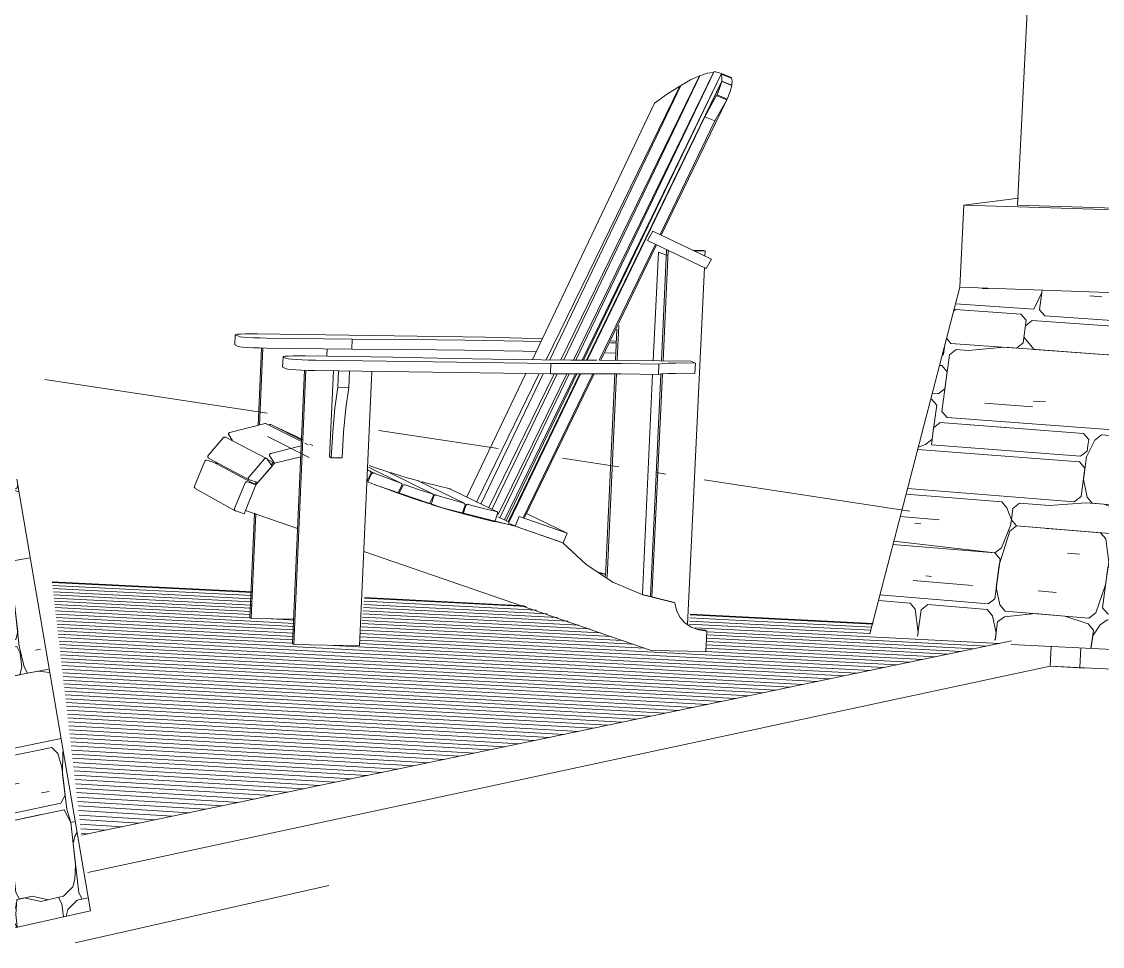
# Model space of a CAD drawing. Header units: inches. Extents: x 205 to 211, y -138 to -29.
# Drawn here: x 207.5623 to 207.6575, y -137.6781 to -137.5967 of the extents above; entities that cross this region are included whole.
import ezdxf

# ---------------------------------------------------------------- set-up
doc = ezdxf.new("R2010")
doc.units = ezdxf.units.IN
doc.header["$MEASUREMENT"] = 0
for name, color, linetype, lineweight in [('A-FLOR', 192, 'Continuous', 13), ('A-FLOR-PATT', 8, 'Continuous', 13), ('A-WALL', 113, 'Continuous', 13), ('A-WALL-PATT', 111, 'Continuous', 13), ('C-TOPO', 7, 'Continuous', 9), ('I-FURN', 30, 'Continuous', 9), ('Q-CASE', 31, 'Continuous', 9), ('S-COLS', 52, 'Continuous', 9), ('S-FNDN', 32, 'Continuous', 13)]:
    doc.layers.add(name, color=color, linetype=linetype, lineweight=lineweight)

# ---------------------------------------------------------------- blocks, each defined once
blk = doc.blocks.new('FP_50-Looking SouthWest')
at = {"layer": 'A-FLOR-PATT', "lineweight": 9}
for p, q in [((-71.636128, -137.646058), (-71.618515, -137.646951)), ((-71.636096, -137.64633), (-71.618542, -137.647224)), ((-71.636064, -137.646605), (-71.618569, -137.647497)), ((-71.636032, -137.646881), (-71.618597, -137.647773)), ((-71.636, -137.647158), (-71.618624, -137.64805)), ((-71.635968, -137.647437), (-71.618652, -137.648328)), ((-71.608658, -137.647451), (-71.594427, -137.648173)), ((-71.635936, -137.647718), (-71.61868, -137.648608)), ((-71.635903, -137.648), (-71.618708, -137.64889)), ((-71.63587, -137.648284), (-71.618725, -137.649174)), ((-71.635837, -137.64857), (-71.614799, -137.649665)), ((-71.60877, -137.648555), (-71.590726, -137.649481)), ((-71.608742, -137.648277), (-71.591661, -137.649151)), ((-71.608714, -137.648), (-71.592589, -137.648823)), ((-71.608686, -137.647725), (-71.593511, -137.648497)), ((-71.635804, -137.648857), (-71.614828, -137.649952)), ((-71.63577, -137.649146), (-71.614857, -137.650241)), ((-71.635737, -137.649436), (-71.614886, -137.650531)), ((-71.616878, -137.64927), (-71.61477, -137.649379)), ((-71.608856, -137.6494), (-71.587885, -137.650485)), ((-71.608827, -137.649117), (-71.588839, -137.650148)), ((-71.608799, -137.648835), (-71.589786, -137.649814)), ((-71.58005, -137.649463), (-71.564087, -137.650277)), ((-71.58002, -137.649184), (-71.563998, -137.649999)), ((-71.57999, -137.648906), (-71.563909, -137.649722)), ((-71.635703, -137.649729), (-71.614915, -137.650824)), ((-71.635669, -137.650023), (-71.614945, -137.651118)), ((-71.635635, -137.650319), (-71.614974, -137.651413)), ((-71.608943, -137.650259), (-71.584987, -137.65151)), ((-71.608914, -137.649971), (-71.585959, -137.651166)), ((-71.608885, -137.649685), (-71.586926, -137.650825)), ((-71.58008, -137.649744), (-71.564177, -137.650557)), ((-71.579552, -137.650055), (-71.552768, -137.651429)), ((-71.578433, -137.650398), (-71.55388, -137.651662)), ((-71.6356, -137.650616), (-71.566461, -137.65429)), ((-71.635566, -137.650916), (-71.567637, -137.654536)), ((-71.635531, -137.651217), (-71.568819, -137.654783)), ((-71.609062, -137.651428), (-71.564125, -137.653802)), ((-71.609032, -137.651133), (-71.562965, -137.65356)), ((-71.609002, -137.65084), (-71.561811, -137.653319)), ((-71.608973, -137.650549), (-71.584007, -137.651856)), ((-71.578526, -137.651261), (-71.557248, -137.652365)), ((-71.578495, -137.650971), (-71.55612, -137.652129)), ((-71.578464, -137.650684), (-71.554997, -137.651895)), ((-71.635496, -137.65152), (-71.570006, -137.655031)), ((-71.635461, -137.651825), (-71.571199, -137.65528)), ((-71.635425, -137.652131), (-71.572398, -137.655531)), ((-71.611403, -137.651602), (-71.56529, -137.654046)), ((-71.578631, -137.652138), (-71.560662, -137.653079)), ((-71.57859, -137.651844), (-71.559519, -137.65284)), ((-71.578558, -137.651551), (-71.55838, -137.652602)), ((-71.635389, -137.65244), (-71.573602, -137.655782)), ((-71.635353, -137.65275), (-71.574812, -137.656035)), ((-71.635317, -137.653062), (-71.576028, -137.656289)), ((-71.635281, -137.653376), (-71.57725, -137.656544)), ((-71.635244, -137.653693), (-71.578478, -137.656801)), ((-71.635208, -137.654011), (-71.579712, -137.657059)), ((-71.635171, -137.654331), (-71.580952, -137.657318)), ((-71.635133, -137.654653), (-71.582197, -137.657578)), ((-71.635096, -137.654977), (-71.583449, -137.65784)), ((-71.635058, -137.655303), (-71.584707, -137.658102)), ((-71.63502, -137.655631), (-71.585971, -137.658367)), ((-71.634982, -137.655961), (-71.587242, -137.658632)), ((-71.634944, -137.656293), (-71.588518, -137.658899)), ((-71.634905, -137.656627), (-71.589801, -137.659167)), ((-71.634866, -137.656964), (-71.59109, -137.659436)), ((-71.634827, -137.657302), (-71.592386, -137.659707)), ((-71.634788, -137.657643), (-71.593688, -137.659979)), ((-71.634748, -137.657986), (-71.594997, -137.660252)), ((-71.634708, -137.658331), (-71.596312, -137.660527)), ((-71.634668, -137.658678), (-71.597634, -137.660803)), ((-71.634627, -137.659028), (-71.598962, -137.661081)), ((-71.634587, -137.659379), (-71.600297, -137.66136)), ((-71.634546, -137.659734), (-71.601639, -137.66164)), ((-71.634505, -137.66009), (-71.602987, -137.661922)), ((-71.634463, -137.660449), (-71.604343, -137.662205)), ((-71.634421, -137.66081), (-71.605705, -137.66249)), ((-71.634379, -137.661173), (-71.607074, -137.662776)), ((-71.634337, -137.661539), (-71.608451, -137.663063)), ((-71.634294, -137.661907), (-71.609834, -137.663352)), ((-71.634251, -137.662278), (-71.611225, -137.663643)), ((-71.634208, -137.662651), (-71.612622, -137.663935)), ((-71.634165, -137.663027), (-71.614027, -137.664228)), ((-71.634121, -137.663405), (-71.615439, -137.664523)), ((-71.634077, -137.663786), (-71.616859, -137.66482)), ((-71.634033, -137.664169), (-71.618286, -137.665118)), ((-71.633988, -137.664555), (-71.61972, -137.665418)), ((-71.633943, -137.664944), (-71.621162, -137.665719)), ((-71.633898, -137.665335), (-71.622611, -137.666022)), ((-71.633852, -137.665729), (-71.624068, -137.666326)), ((-71.633806, -137.666125), (-71.625533, -137.666632)), ((-71.63376, -137.666525), (-71.627005, -137.66694)), ((-71.633714, -137.666927), (-71.628486, -137.667249)), ((-71.633667, -137.667332), (-71.629974, -137.66756)), ((-71.63362, -137.667739), (-71.63147, -137.667873)), ((-71.633572, -137.66815), (-71.632974, -137.668187))]:
    blk.add_line(p, q, dxfattribs=at)
blk = doc.blocks.new('FP_57-Looking SouthWest')
at = {"layer": 'A-WALL-PATT', "lineweight": 9}
for p, q in [((-71.553761, -137.620243), (-71.554284, -137.620206)), ((-71.549766, -137.622034), (-71.549039, -137.620572)), ((-71.549241, -137.622071), (-71.549009, -137.620352)), ((-71.549039, -137.620572), (-71.549009, -137.620352)), ((-71.543766, -137.620939), (-71.544823, -137.620865)), ((-71.549766, -137.622034), (-71.556651, -137.621549)), ((-71.556817, -137.622189), (-71.556642, -137.622052)), ((-71.550884, -137.622459), (-71.556642, -137.622052)), ((-71.550426, -137.622996), (-71.550884, -137.622459)), ((-71.548782, -137.622608), (-71.549241, -137.622071)), ((-71.533309, -137.623701), (-71.548782, -137.622608)), ((-71.533343, -137.62319), (-71.538667, -137.622815)), ((-71.533377, -137.622679), (-71.533804, -137.622649)), ((-71.550426, -137.622996), (-71.550695, -137.624993)), ((-71.549901, -137.623033), (-71.550493, -137.623495)), ((-71.534542, -137.624122), (-71.549901, -137.623033)), ((-71.557043, -137.625039), (-71.557436, -137.624576)), ((-71.549711, -137.625568), (-71.550628, -137.624494)), ((-71.534076, -137.624664), (-71.534542, -137.624122)), ((-71.534076, -137.624664), (-71.534279, -137.626174)), ((-71.533541, -137.624702), (-71.534211, -137.625671)), ((-71.533541, -137.624702), (-71.533258, -137.624482)), ((-71.557699, -137.625996), (-71.557585, -137.62515)), ((-71.556588, -137.625574), (-71.557177, -137.626034)), ((-71.551287, -137.625455), (-71.557043, -137.625039)), ((-71.555544, -137.62565), (-71.556588, -137.625574)), ((-71.552336, -137.625379), (-71.555544, -137.62565)), ((-71.539672, -137.626293), (-71.552336, -137.625379)), ((-71.550695, -137.624993), (-71.551287, -137.625455)), ((-71.549711, -137.625568), (-71.55017, -137.625031)), ((-71.534881, -137.626639), (-71.549711, -137.625568)), ((-71.534211, -137.625671), (-71.534347, -137.626678)), ((-71.557846, -137.631012), (-71.557177, -137.626034)), ((-71.557699, -137.625996), (-71.557832, -137.6261)), ((-71.539672, -137.626293), (-71.543383, -137.626025)), ((-71.534948, -137.627143), (-71.539672, -137.626293)), ((-71.534279, -137.626174), (-71.534881, -137.626639)), ((-71.534347, -137.626678), (-71.533949, -137.627724)), ((-71.558059, -137.626975), (-71.557833, -137.626992)), ((-71.557378, -137.627528), (-71.557833, -137.626992)), ((-71.557579, -137.629021), (-71.557378, -137.627528)), ((-71.534483, -137.627685), (-71.534949, -137.627143)), ((-71.534288, -137.630241), (-71.534483, -137.627684)), ((-71.538948, -137.628882), (-71.542132, -137.628648)), ((-71.533482, -137.628266), (-71.533949, -137.627724)), ((-71.533482, -137.628266), (-71.533005, -137.628301)), ((-71.558167, -137.62948), (-71.558698, -137.62944)), ((-71.558167, -137.62948), (-71.557579, -137.629021)), ((-71.534152, -137.629235), (-71.534356, -137.630746)), ((-71.534152, -137.629235), (-71.53355, -137.62877)), ((-71.532971, -137.628813), (-71.53355, -137.62877)), ((-71.558755, -137.629938), (-71.558826, -137.629933)), ((-71.558301, -137.630475), (-71.558755, -137.629938)), ((-71.558635, -137.632962), (-71.558301, -137.630475)), ((-71.549858, -137.630604), (-71.554055, -137.63029)), ((-71.548738, -137.630182), (-71.54979, -137.630104)), ((-71.534492, -137.631753), (-71.534288, -137.630242)), ((-71.557392, -137.631549), (-71.557846, -137.631012)), ((-71.53389, -137.631289), (-71.534356, -137.630746)), ((-71.53389, -137.631289), (-71.532802, -137.63137)), ((-71.558568, -137.632465), (-71.558635, -137.632962)), ((-71.558568, -137.632465), (-71.55798, -137.632007)), ((-71.545384, -137.632962), (-71.55798, -137.632007)), ((-71.557392, -137.631549), (-71.535762, -137.633183)), ((-71.552227, -137.632443), (-71.555369, -137.632205)), ((-71.539354, -137.631897), (-71.539885, -137.631857)), ((-71.535161, -137.63272), (-71.534492, -137.631753)), ((-71.534899, -137.634774), (-71.534559, -137.632256)), ((-71.534559, -137.632256), (-71.533957, -137.631793)), ((-71.532779, -137.631723), (-71.533957, -137.631793)), ((-71.558769, -137.633958), (-71.558635, -137.632962)), ((-71.558635, -137.632962), (-71.558702, -137.63346)), ((-71.544923, -137.633503), (-71.545384, -137.632962)), ((-71.543798, -137.633082), (-71.544395, -137.633543)), ((-71.534763, -137.633767), (-71.543798, -137.633082)), ((-71.539025, -137.633444), (-71.54168, -137.633243)), ((-71.535762, -137.633183), (-71.535161, -137.63272)), ((-71.545721, -137.635466), (-71.559977, -137.634367)), ((-71.55929, -137.633917), (-71.559922, -137.634155)), ((-71.558702, -137.63346), (-71.55929, -137.633917)), ((-71.545654, -137.634965), (-71.558769, -137.633958)), ((-71.545126, -137.635006), (-71.544395, -137.633543)), ((-71.544991, -137.634004), (-71.545058, -137.634505)), ((-71.544991, -137.634004), (-71.544923, -137.633503)), ((-71.535374, -137.638299), (-71.534763, -137.633767)), ((-71.545058, -137.634505), (-71.545654, -137.634965)), ((-71.545395, -137.63701), (-71.545126, -137.635006)), ((-71.534899, -137.634774), (-71.534967, -137.635278)), ((-71.5345, -137.635822), (-71.534967, -137.635278)), ((-71.54526, -137.636008), (-71.545721, -137.635466)), ((-71.545598, -137.638512), (-71.54526, -137.636008)), ((-71.532472, -137.636375), (-71.5345, -137.635822)), ((-71.545069, -137.638554), (-71.545395, -137.63701)), ((-71.53517, -137.636788), (-71.535306, -137.637795)), ((-71.53517, -137.636788), (-71.534568, -137.636326)), ((-71.532464, -137.636488), (-71.534568, -137.636326)), ((-71.546193, -137.638972), (-71.560871, -137.637814)), ((-71.53484, -137.638341), (-71.535306, -137.637795)), ((-71.532362, -137.638025), (-71.533169, -137.637962)), ((-71.552575, -137.638973), (-71.560999, -137.638306)), ((-71.552118, -137.639514), (-71.552575, -137.638973)), ((-71.551593, -137.639555), (-71.551, -137.639097)), ((-71.551, -137.639097), (-71.54837, -137.639306)), ((-71.54837, -137.639305), (-71.545136, -137.639055)), ((-71.545598, -137.638512), (-71.546193, -137.638972)), ((-71.545137, -137.639055), (-71.539837, -137.639473)), ((-71.544608, -137.639097), (-71.545069, -137.638554)), ((-71.54355, -137.63918), (-71.544608, -137.639097)), ((-71.536043, -137.639264), (-71.535374, -137.638299)), ((-71.534908, -137.638844), (-71.535509, -137.639306)), ((-71.532295, -137.639049), (-71.534908, -137.638844)), ((-71.532329, -137.638537), (-71.53484, -137.638341)), ((-71.532295, -137.639049), (-71.534374, -137.638886)), ((-71.551727, -137.640554), (-71.552118, -137.639513)), ((-71.55166, -137.640055), (-71.551727, -137.640554)), ((-71.55166, -137.640055), (-71.551593, -137.639555)), ((-71.542028, -137.639808), (-71.54355, -137.63918)), ((-71.539905, -137.639976), (-71.542028, -137.639808)), ((-71.536644, -137.639725), (-71.539905, -137.639976)), ((-71.536111, -137.639767), (-71.539837, -137.639473)), ((-71.536043, -137.639264), (-71.536644, -137.639725)), ((-71.535645, -137.640313), (-71.536111, -137.639767)), ((-71.535509, -137.639306), (-71.535781, -137.64132)), ((-71.558074, -137.64055), (-71.56151, -137.640274)), ((-71.559705, -137.640922), (-71.560226, -137.64088)), ((-71.551794, -137.641053), (-71.551727, -137.640554)), ((-71.551727, -137.640554), (-71.551269, -137.641096)), ((-71.535849, -137.641823), (-71.535713, -137.640816)), ((-71.535713, -137.640816), (-71.535781, -137.64132)), ((-71.535713, -137.640816), (-71.535645, -137.640313)), ((-71.552789, -137.644506), (-71.551862, -137.641553)), ((-71.552588, -137.643009), (-71.551794, -137.641054)), ((-71.551269, -137.641096), (-71.551862, -137.641553)), ((-71.551269, -137.641096), (-71.53645, -137.642284)), ((-71.543887, -137.641687), (-71.551269, -137.641096)), ((-71.547058, -137.641433), (-71.548639, -137.641306)), ((-71.543425, -137.642231), (-71.543887, -137.641687)), ((-71.542896, -137.642274), (-71.542298, -137.641815)), ((-71.542298, -137.641815), (-71.538581, -137.642113)), ((-71.539644, -137.642028), (-71.541238, -137.6419)), ((-71.53645, -137.642284), (-71.535849, -137.641823)), ((-71.535315, -137.641866), (-71.535781, -137.64132)), ((-71.535315, -137.641866), (-71.532091, -137.642123)), ((-71.553179, -137.643465), (-71.562148, -137.642734)), ((-71.56207, -137.642434), (-71.55318, -137.643465)), ((-71.543166, -137.644281), (-71.543426, -137.642232)), ((-71.543031, -137.643277), (-71.542896, -137.642274)), ((-71.532058, -137.642636), (-71.53645, -137.642284)), ((-71.552588, -137.643008), (-71.553179, -137.643465)), ((-71.553179, -137.643465), (-71.552722, -137.644007)), ((-71.545744, -137.643564), (-71.5468, -137.643478)), ((-71.542038, -137.643865), (-71.543031, -137.643277)), ((-71.531922, -137.644687), (-71.542038, -137.643865)), ((-71.552722, -137.644007), (-71.553192, -137.647501)), ((-71.553058, -137.646503), (-71.552789, -137.644506)), ((-71.543706, -137.648294), (-71.543234, -137.644782)), ((-71.543436, -137.646287), (-71.543166, -137.644281)), ((-71.543234, -137.644782), (-71.542636, -137.644324)), ((-71.541508, -137.643908), (-71.542636, -137.644324)), ((-71.539383, -137.644081), (-71.541508, -137.643908)), ((-71.558744, -137.645528), (-71.559265, -137.645485)), ((-71.555154, -137.646329), (-71.560373, -137.645896)), ((-71.552735, -137.648044), (-71.553058, -137.646503)), ((-71.544303, -137.648751), (-71.543436, -137.646287)), ((-71.560641, -137.647885), (-71.563424, -137.647651)), ((-71.553784, -137.647957), (-71.563297, -137.64716)), ((-71.553192, -137.647501), (-71.553784, -137.647957)), ((-71.547799, -137.646939), (-71.54938, -137.646808)), ((-71.560641, -137.647885), (-71.560187, -137.648426)), ((-71.559934, -137.650461), (-71.560187, -137.648426)), ((-71.559666, -137.64847), (-71.559978, -137.650788)), ((-71.559078, -137.648016), (-71.559666, -137.64847)), ((-71.553851, -137.648456), (-71.559078, -137.648016)), ((-71.553394, -137.648999), (-71.553851, -137.648456)), ((-71.552277, -137.648588), (-71.552735, -137.648044)), ((-71.552277, -137.648588), (-71.5449, -137.649208)), ((-71.543244, -137.64884), (-71.543706, -137.648294)), ((-71.553071, -137.650541), (-71.553394, -137.648999)), ((-71.552936, -137.649542), (-71.553151, -137.651138)), ((-71.552344, -137.649087), (-71.552936, -137.649542)), ((-71.549649, -137.648809), (-71.552344, -137.649087)), ((-71.547013, -137.64903), (-71.549649, -137.648809)), ((-71.544967, -137.649709), (-71.547013, -137.64903)), ((-71.544303, -137.648751), (-71.5449, -137.649208)), ((-71.543909, -137.649798), (-71.543312, -137.649341)), ((-71.531549, -137.65033), (-71.543312, -137.649341)), ((-71.531583, -137.649817), (-71.543244, -137.64884)), ((-71.559978, -137.650788), (-71.559934, -137.65046)), ((-71.544506, -137.650255), (-71.544967, -137.649709)), ((-71.544724, -137.651874), (-71.544506, -137.650255)), ((-71.544573, -137.650757), (-71.543909, -137.649798)), ((-71.553219, -137.651157), (-71.553138, -137.65104)), ((-71.553138, -137.65104), (-71.553071, -137.650541)), ((-71.544708, -137.651759), (-71.544573, -137.650757)), ((-71.544664, -137.651877), (-71.544709, -137.651759)), ((-71.533466, -137.652208), (-71.538271, -137.6518))]:
    blk.add_line(p, q, dxfattribs=at)
blk = doc.blocks.new('FP_60-Looking SouthWest')
at = {"layer": 'A-WALL-PATT', "lineweight": 9}
for p, q in [((-71.643478, -137.639132), (-71.64365, -137.637634)), ((-71.64365, -137.637634), (-71.643621, -137.637885)), ((-71.643321, -137.638471), (-71.643621, -137.637885)), ((-71.643321, -137.638471), (-71.640366, -137.637988)), ((-71.639689, -137.637877), (-71.641726, -137.63821)), ((-71.639238, -137.637803), (-71.640366, -137.637988)), ((-71.639057, -137.638106), (-71.639689, -137.637877)), ((-71.639163, -137.637485), (-71.639238, -137.637803)), ((-71.643407, -137.639755), (-71.64325, -137.639094)), ((-71.641726, -137.63821), (-71.64325, -137.639094)), ((-71.643564, -137.640416), (-71.643478, -137.639132)), ((-71.643049, -137.642871), (-71.643407, -137.639755)), ((-71.645472, -137.640097), (-71.645702, -137.640135)), ((-71.643721, -137.641078), (-71.643564, -137.640416)), ((-71.648911, -137.64195), (-71.643721, -137.641078)), ((-71.643192, -137.641625), (-71.647103, -137.642286)), ((-71.645026, -137.641935), (-71.646178, -137.64213)), ((-71.642548, -137.647234), (-71.643192, -137.641625)), ((-71.647799, -137.642404), (-71.648875, -137.642586)), ((-71.647495, -137.642992), (-71.647799, -137.642404)), ((-71.647103, -137.642286), (-71.647263, -137.642953)), ((-71.643049, -137.642871), (-71.642978, -137.643494)), ((-71.647423, -137.64362), (-71.647495, -137.642992)), ((-71.647423, -137.64362), (-71.64735, -137.644248)), ((-71.647278, -137.644876), (-71.647263, -137.642953)), ((-71.642678, -137.644078), (-71.642978, -137.643494)), ((-71.64735, -137.644248), (-71.64751, -137.644917)), ((-71.642763, -137.645364), (-71.642606, -137.644701)), ((-71.641468, -137.644502), (-71.642678, -137.644078)), ((-71.640107, -137.644265), (-71.642606, -137.644701)), ((-71.638079, -137.64391), (-71.641468, -137.644502)), ((-71.63981, -137.644845), (-71.640107, -137.644265)), ((-71.639584, -137.644806), (-71.63943, -137.644146)), ((-71.639584, -137.644806), (-71.639454, -137.647945)), ((-71.638067, -137.643908), (-71.63943, -137.644146)), ((-71.638069, -137.643893), (-71.638079, -137.64391)), ((-71.64751, -137.644917), (-71.648733, -137.645129)), ((-71.647438, -137.645545), (-71.648697, -137.645765)), ((-71.647134, -137.646132), (-71.647438, -137.645545)), ((-71.64699, -137.647388), (-71.647278, -137.644876)), ((-71.642763, -137.645364), (-71.64262, -137.646611)), ((-71.639668, -137.646085), (-71.63981, -137.644845)), ((-71.646774, -137.649272), (-71.647134, -137.646132)), ((-71.64232, -137.647193), (-71.64262, -137.646611)), ((-71.641254, -137.646367), (-71.641708, -137.646448)), ((-71.639668, -137.646085), (-71.639823, -137.646746)), ((-71.646542, -137.64923), (-71.64699, -137.647388)), ((-71.642634, -137.648521), (-71.642548, -137.647234)), ((-71.639823, -137.646746), (-71.64232, -137.647193)), ((-71.639751, -137.647366), (-71.642249, -137.647816)), ((-71.640884, -137.64757), (-71.642021, -137.647775)), ((-71.639454, -137.647945), (-71.639751, -137.647366)), ((-71.642634, -137.648521), (-71.64279, -137.649187)), ((-71.642249, -137.647816), (-71.642405, -137.64848)), ((-71.642405, -137.64848), (-71.642119, -137.650973)), ((-71.639454, -137.647945), (-71.639028, -137.651665)), ((-71.63917, -137.650425), (-71.639454, -137.647945)), ((-71.646774, -137.649272), (-71.646933, -137.649942)), ((-71.646239, -137.649815), (-71.646542, -137.64923)), ((-71.64647, -137.649858), (-71.644165, -137.649437)), ((-71.642562, -137.649145), (-71.644165, -137.649437)), ((-71.64279, -137.649186), (-71.644093, -137.650062)), ((-71.642262, -137.649726), (-71.642562, -137.649145)), ((-71.646933, -137.649942), (-71.648447, -137.650218)), ((-71.64779, -137.650741), (-71.64647, -137.649858)), ((-71.645776, -137.649731), (-71.646239, -137.649815)), ((-71.645013, -137.650231), (-71.645776, -137.649731)), ((-71.644093, -137.650062), (-71.645013, -137.650231)), ((-71.642191, -137.650349), (-71.642262, -137.649726)), ((-71.642048, -137.651596), (-71.642191, -137.650349)), ((-71.642191, -137.650349), (-71.642119, -137.650973)), ((-71.63917, -137.650425), (-71.639324, -137.651087)), ((-71.648411, -137.650855), (-71.64779, -137.650741)), ((-71.64182, -137.651553), (-71.642119, -137.650973)), ((-71.64182, -137.651553), (-71.639324, -137.651087)), ((-71.648269, -137.653401), (-71.642204, -137.652262)), ((-71.644725, -137.652735), (-71.643118, -137.652433)), ((-71.642204, -137.652262), (-71.642048, -137.651596)), ((-71.639253, -137.651707), (-71.642204, -137.652262)), ((-71.638956, -137.652284), (-71.639253, -137.651707)), ((-71.639028, -137.651665), (-71.638589, -137.653481)), ((-71.638956, -137.652284), (-71.638814, -137.653524)), ((-71.637157, -137.651944), (-71.637606, -137.652029)), ((-71.645417, -137.652865), (-71.648269, -137.653401)), ((-71.646804, -137.653126), (-71.647501, -137.653257)), ((-71.645114, -137.653449), (-71.645417, -137.652865)), ((-71.644884, -137.653405), (-71.644725, -137.652735)), ((-71.643577, -137.65252), (-71.644265, -137.652649)), ((-71.644596, -137.65591), (-71.645114, -137.653449)), ((-71.64474, -137.654658), (-71.644884, -137.653405)), ((-71.638969, -137.654187), (-71.644208, -137.655195)), ((-71.637393, -137.653884), (-71.639647, -137.654318)), ((-71.638814, -137.653524), (-71.638969, -137.654187)), ((-71.638292, -137.654057), (-71.638589, -137.653481)), ((-71.638292, -137.654057), (-71.636396, -137.653692)), ((-71.636343, -137.654), (-71.637393, -137.653884)), ((-71.644208, -137.655195), (-71.64474, -137.654658)), ((-71.643978, -137.655151), (-71.644366, -137.655866)), ((-71.643061, -137.654975), (-71.643978, -137.655151)), ((-71.645821, -137.655506), (-71.646284, -137.655595)), ((-71.644308, -137.658415), (-71.644596, -137.65591)), ((-71.644524, -137.656537), (-71.644366, -137.655866)), ((-71.644021, -137.66092), (-71.644524, -137.656537)), ((-71.644179, -137.661593), (-71.644308, -137.658415)), ((-71.646011, -137.660037), (-71.646706, -137.660177)), ((-71.635353, -137.659797), (-71.643719, -137.6615)), ((-71.643719, -137.6615), (-71.644021, -137.66092)), ((-71.636165, -137.660594), (-71.643647, -137.662125)), ((-71.635647, -137.66112), (-71.636165, -137.660594)), ((-71.635201, -137.661028), (-71.635168, -137.660885)), ((-71.644179, -137.661593), (-71.644337, -137.662267)), ((-71.635282, -137.662308), (-71.635647, -137.66112)), ((-71.635211, -137.662925), (-71.635201, -137.661028)), ((-71.647579, -137.66293), (-71.647753, -137.662599)), ((-71.647579, -137.66293), (-71.644337, -137.662267)), ((-71.646417, -137.662692), (-71.647507, -137.66356)), ((-71.64526, -137.662455), (-71.646417, -137.662692)), ((-71.644265, -137.662893), (-71.64526, -137.662456)), ((-71.643963, -137.663472), (-71.644265, -137.662893)), ((-71.643891, -137.664099), (-71.643805, -137.662799)), ((-71.643805, -137.662799), (-71.643647, -137.662125)), ((-71.634999, -137.664776), (-71.635282, -137.662308)), ((-71.647507, -137.66356), (-71.647662, -137.664217)), ((-71.643603, -137.666604), (-71.643963, -137.663472)), ((-71.63903, -137.663724), (-71.641073, -137.664151)), ((-71.634858, -137.66601), (-71.635211, -137.662925)), ((-71.647655, -137.664347), (-71.647305, -137.667391)), ((-71.643747, -137.665351), (-71.643891, -137.664099)), ((-71.636411, -137.664443), (-71.637085, -137.664585)), ((-71.635375, -137.665488), (-71.634999, -137.664776)), ((-71.647522, -137.665499), (-71.64761, -137.66514)), ((-71.64745, -137.66613), (-71.647522, -137.6655)), ((-71.643374, -137.666555), (-71.643747, -137.665351)), ((-71.635375, -137.665488), (-71.643072, -137.667132)), ((-71.641842, -137.66559), (-71.64207, -137.665639)), ((-71.647507, -137.66698), (-71.64745, -137.66613)), ((-71.643603, -137.666604), (-71.643761, -137.66728)), ((-71.643072, -137.667132), (-71.643374, -137.666555)), ((-71.635081, -137.666058), (-71.639806, -137.667072)), ((-71.639806, -137.667072), (-71.637096, -137.666491)), ((-71.634493, -137.667195), (-71.635081, -137.666058)), ((-71.634493, -137.667195), (-71.634858, -137.66601)), ((-71.647, -137.667971), (-71.647305, -137.667391)), ((-71.640487, -137.667219), (-71.644611, -137.668104)), ((-71.64438, -137.668055), (-71.643761, -137.66728)), ((-71.640189, -137.667793), (-71.640487, -137.667219)), ((-71.639961, -137.667744), (-71.639806, -137.667072)), ((-71.634105, -137.667111), (-71.634493, -137.667195)), ((-71.634069, -137.670895), (-71.634493, -137.667195)), ((-71.646231, -137.668452), (-71.647445, -137.668077)), ((-71.647, -137.667971), (-71.646071, -137.667773)), ((-71.645073, -137.668203), (-71.646231, -137.668452)), ((-71.646071, -137.667773), (-71.645073, -137.668203)), ((-71.645073, -137.668203), (-71.64438, -137.668055)), ((-71.644207, -137.675739), (-71.645073, -137.668203)), ((-71.644611, -137.668104), (-71.64477, -137.668781)), ((-71.64438, -137.668055), (-71.644611, -137.668104)), ((-71.639819, -137.668989), (-71.640189, -137.667793)), ((-71.639318, -137.673346), (-71.639961, -137.667744)), ((-71.634129, -137.66838), (-71.634281, -137.669045)), ((-71.634129, -137.66838), (-71.633947, -137.668033)), ((-71.64477, -137.668781), (-71.644337, -137.672548)), ((-71.639747, -137.669611), (-71.639819, -137.668989)), ((-71.633786, -137.673362), (-71.634281, -137.669045)), ((-71.63976, -137.671529), (-71.639747, -137.669611)), ((-71.63415, -137.672179), (-71.634069, -137.670895)), ((-71.639915, -137.672203), (-71.640982, -137.673082)), ((-71.63976, -137.671529), (-71.639915, -137.672203)), ((-71.634302, -137.672846), (-71.63415, -137.672179)), ((-71.645725, -137.672857), (-71.645956, -137.672909)), ((-71.644034, -137.673124), (-71.644337, -137.672548)), ((-71.639844, -137.672826), (-71.644193, -137.673804)), ((-71.643042, -137.673545), (-71.644034, -137.673124)), ((-71.640982, -137.673082), (-71.643042, -137.673545)), ((-71.639545, -137.673398), (-71.639844, -137.672826)), ((-71.63902, -137.673917), (-71.639318, -137.673346)), ((-71.635124, -137.673667), (-71.634302, -137.672846)), ((-71.644351, -137.674483), (-71.644193, -137.673804)), ((-71.639402, -137.674643), (-71.639545, -137.673398)), ((-71.639247, -137.673969), (-71.639331, -137.675266)), ((-71.638568, -137.673815), (-71.639247, -137.673969)), ((-71.63789, -137.673661), (-71.63902, -137.673917)), ((-71.637142, -137.674128), (-71.638568, -137.673815)), ((-71.636468, -137.673974), (-71.63789, -137.673661)), ((-71.637142, -137.674127), (-71.635124, -137.673667)), ((-71.635276, -137.674336), (-71.635571, -137.673769)), ((-71.633938, -137.674029), (-71.634759, -137.674852)), ((-71.632961, -137.673805), (-71.633938, -137.674029)), ((-71.633493, -137.673927), (-71.633786, -137.673362)), ((-71.644351, -137.674483), (-71.644207, -137.675739)), ((-71.639402, -137.674643), (-71.639558, -137.675318)), ((-71.635144, -137.675488), (-71.635276, -137.674336)), ((-71.634759, -137.674852), (-71.634891, -137.675432)), ((-71.644207, -137.675739), (-71.644366, -137.67642)), ((-71.643904, -137.676314), (-71.644207, -137.675739)), ((-71.643904, -137.676314), (-71.639558, -137.675318)), ((-71.642223, -137.676571), (-71.640396, -137.67615)), ((-71.639486, -137.675941), (-71.640396, -137.67615)), ((-71.639249, -137.676395), (-71.639486, -137.675941)), ((-71.639331, -137.675266), (-71.639202, -137.676385)), ((-71.646944, -137.677011), (-71.644366, -137.67642)), ((-71.643904, -137.676314), (-71.644366, -137.67642)), ((-71.642223, -137.676571), (-71.643904, -137.676314)), ((-71.64108, -137.676308), (-71.642223, -137.676571))]:
    blk.add_line(p, q, dxfattribs=at)

msp = doc.modelspace()

# ---------------------------------------------------------------- linework, layer by layer
at = {"layer": 'A-FLOR'}
for p, q in [((207.58266, -137.646902), (207.565036, -137.646008)), ((207.606578, -137.648115), (207.592517, -137.647402)), ((207.637277, -137.649672), (207.621185, -137.648856)), ((207.567616, -137.668308), (207.649448, -137.651211)), ((207.652849, -137.653432), (207.652937, -137.651687))]:
    msp.add_line(p, q, dxfattribs=at)
at = {"layer": 'A-WALL'}
for p, q in [((207.650074, -137.612252), (207.645253, -137.612871)), ((207.644896, -137.620094), (207.645253, -137.612871)), ((207.645253, -137.612871), (207.668051, -137.613596)), ((207.636987, -137.650573), (207.644896, -137.620094)), ((207.667675, -137.620902), (207.644896, -137.620094)), ((207.644896, -137.620094), (207.667675, -137.620902)), ((207.561917, -137.636966), (207.568406, -137.674962)), ((207.669768, -137.652558), (207.649418, -137.651513)), ((207.568406, -137.674962), (207.554285, -137.678083))]:
    msp.add_line(p, q, dxfattribs=at)
at = {"layer": 'C-TOPO'}
for p, q in [((207.583949, -137.631184), (207.564403, -137.628206)), ((207.604267, -137.634279), (207.593792, -137.632684)), ((207.61491, -137.635901), (207.609935, -137.635143)), ((207.619034, -137.636529), (207.618211, -137.636403)), ((207.640513, -137.639801), (207.622409, -137.637043)), ((207.652844, -137.653432), (207.568183, -137.671587)), ((207.568183, -137.671587), (207.652844, -137.653432)), ((207.652827, -137.653433), (207.655888, -137.653611)), ((207.65284, -137.653432), (207.678608, -137.654632))]:
    msp.add_line(p, q, dxfattribs=at)
at = {"layer": 'I-FURN'}
for p, q in [((207.609799, -137.626486), (207.621997, -137.601491)), ((207.622023, -137.601482), (207.610046, -137.626489)), ((207.610897, -137.626508), (207.623242, -137.601189)), ((207.623302, -137.601123), (207.611107, -137.626501)), ((207.61168, -137.626506), (207.623944, -137.601285)), ((207.62391, -137.601356), (207.611784, -137.626507)), ((207.612056, -137.62651), (207.623954, -137.601972)), ((207.623954, -137.601989), (207.612113, -137.626511)), ((207.623944, -137.601285), (207.623302, -137.601123)), ((207.62391, -137.601356), (207.624801, -137.601708)), ((207.624826, -137.601634), (207.623944, -137.601285)), ((207.624848, -137.602325), (207.623954, -137.601972)), ((207.623954, -137.601989), (207.62485, -137.602342)), ((207.624826, -137.601634), (207.624799, -137.601689)), ((207.608498, -137.626469), (207.620269, -137.602396)), ((207.620354, -137.60235), (207.608822, -137.626473)), ((207.620324, -137.602418), (207.620269, -137.602396)), ((207.618042, -137.603904), (207.607294, -137.626454)), ((207.618638, -137.615503), (207.624406, -137.603594)), ((207.623514, -137.603244), (207.624406, -137.603594)), ((207.623516, -137.603241), (207.623545, -137.603181)), ((207.624444, -137.603535), (207.623545, -137.603181)), ((207.624444, -137.603535), (207.624034, -137.604382)), ((207.612122, -137.6265), (207.622456, -137.605102)), ((207.623358, -137.605457), (207.618525, -137.615459)), ((207.623358, -137.605457), (207.622456, -137.605102)), ((207.617428, -137.615972), (207.617894, -137.615158)), ((207.617894, -137.615158), (207.623045, -137.617622)), ((207.622578, -137.618437), (207.617428, -137.615972)), ((207.618118, -137.616302), (207.613179, -137.626525)), ((207.613303, -137.62652), (207.618193, -137.616423)), ((207.617931, -137.626549), (207.618377, -137.617019)), ((207.618377, -137.617019), (207.619172, -137.617288)), ((207.619103, -137.616816), (207.618646, -137.626574)), ((207.619249, -137.616864), (207.618793, -137.626577)), ((207.619103, -137.616816), (207.619249, -137.616864)), ((207.622353, -137.616856), (207.621431, -137.616845)), ((207.621526, -137.616893), (207.6225, -137.616905)), ((207.6225, -137.616905), (207.622353, -137.616856)), ((207.622479, -137.617349), (207.6225, -137.616905)), ((207.622578, -137.618437), (207.623045, -137.617622)), ((207.620948, -137.64977), (207.622431, -137.618364)), ((207.62243, -137.618387), (207.622578, -137.618437)), ((207.614608, -137.626512), (207.614735, -137.623781)), ((207.61475, -137.626513), (207.614892, -137.623449)), ((207.581109, -137.625156), (207.581147, -137.624274)), ((207.58117, -137.624288), (207.581436, -137.624411)), ((207.60316, -137.624474), (207.583091, -137.624196)), ((207.5839, -137.624564), (207.591447, -137.62467)), ((207.591408, -137.625557), (207.591447, -137.62467)), ((207.614692, -137.624827), (207.614245, -137.624806)), ((207.581131, -137.625171), (207.581137, -137.62514)), ((207.581397, -137.625295), (207.581131, -137.625171)), ((207.583172, -137.632246), (207.583468, -137.625441)), ((207.583291, -137.632215), (207.583586, -137.625444)), ((207.591408, -137.625557), (207.583861, -137.62545)), ((207.589212, -137.626139), (207.589239, -137.625525)), ((207.614152, -137.624986), (207.614679, -137.624993)), ((207.585311, -137.627116), (207.58535, -137.626211)), ((207.585375, -137.626227), (207.585655, -137.626356)), ((207.595052, -137.626239), (207.58734, -137.62613)), ((207.588193, -137.626518), (207.608916, -137.626814)), ((207.615725, -137.626533), (207.613202, -137.626525)), ((207.614638, -137.625884), (207.613723, -137.625871)), ((207.621244, -137.626612), (207.615725, -137.626533)), ((207.621636, -137.626761), (207.621244, -137.626612)), ((207.585335, -137.627132), (207.585339, -137.6271)), ((207.585615, -137.627263), (207.585335, -137.627132)), ((207.587248, -137.627398), (207.58619, -137.651463)), ((207.587371, -137.627404), (207.58631, -137.651537)), ((207.608874, -137.627726), (207.588153, -137.627427)), ((207.589781, -137.627447), (207.589447, -137.635024)), ((207.590179, -137.628898), (207.590243, -137.627456)), ((207.59121, -137.62747), (207.591147, -137.628912)), ((207.592085, -137.651646), (207.59316, -137.627496)), ((207.606712, -137.627674), (207.601535, -137.638536)), ((207.602397, -137.638947), (207.607899, -137.627693)), ((207.608236, -137.627699), (207.602772, -137.639127)), ((207.609461, -137.62771), (207.603765, -137.639604)), ((207.604283, -137.640074), (207.610312, -137.627709)), ((207.610527, -137.627708), (207.604441, -137.640373)), ((207.604841, -137.640569), (207.611096, -137.627708)), ((207.611205, -137.627708), (207.604971, -137.640638)), ((207.605154, -137.640746), (207.611475, -137.627708)), ((207.611534, -137.627709), (207.605219, -137.640789)), ((207.608916, -137.626814), (207.608874, -137.627726)), ((207.613725, -137.645505), (207.614553, -137.627706)), ((207.613862, -137.645598), (207.614694, -137.627707)), ((207.618419, -137.62685), (207.618376, -137.627763)), ((207.621593, -137.627673), (207.621636, -137.626761)), ((207.603467, -137.639461), (207.609202, -137.627711)), ((207.605187, -137.640861), (207.611537, -137.627713)), ((207.612605, -137.627714), (207.606485, -137.640381)), ((207.606598, -137.640363), (207.612725, -137.627713)), ((207.616969, -137.647087), (207.617875, -137.627739)), ((207.618591, -137.627735), (207.617675, -137.647263)), ((207.61874, -137.627718), (207.617818, -137.647367)), ((207.591147, -137.628912), (207.590179, -137.628898)), ((207.580677, -137.632872), (207.583772, -137.632094)), ((207.583871, -137.632107), (207.586978, -137.633665)), ((207.584277, -137.632179), (207.586997, -137.633541)), ((207.57877, -137.634901), (207.580115, -137.633328)), ((207.580299, -137.63329), (207.583893, -137.635159)), ((207.580911, -137.633591), (207.58058, -137.633094)), ((207.58766, -137.635088), (207.583983, -137.63322)), ((207.586596, -137.633267), (207.587073, -137.633506)), ((207.586955, -137.634061), (207.58428, -137.634732)), ((207.587052, -137.633479), (207.587101, -137.633499)), ((207.587283, -137.633817), (207.587548, -137.63395)), ((207.587698, -137.633891), (207.587964, -137.634024)), ((207.578668, -137.635309), (207.579397, -137.63556)), ((207.582359, -137.637031), (207.5788, -137.635122)), ((207.583705, -137.635198), (207.582328, -137.636805)), ((207.584381, -137.635833), (207.583965, -137.635208)), ((207.584596, -137.635581), (207.584041, -137.635293)), ((207.584181, -137.634959), (207.584596, -137.635581)), ((207.584596, -137.635581), (207.586914, -137.635001)), ((207.586914, -137.635001), (207.584596, -137.635582)), ((207.589447, -137.635024), (207.58959, -137.635096)), ((207.590555, -137.635111), (207.58959, -137.635096)), ((207.590216, -137.635077), (207.590336, -137.635137)), ((207.577554, -137.637608), (207.578465, -137.635397)), ((207.579397, -137.63556), (207.579469, -137.635476)), ((207.579397, -137.63556), (207.58297, -137.637479)), ((207.57951, -137.635621), (207.579397, -137.63556)), ((207.579582, -137.635537), (207.57951, -137.635621)), ((207.584596, -137.635582), (207.58297, -137.637479)), ((207.583139, -137.637282), (207.584381, -137.635833)), ((207.584308, -137.635717), (207.584477, -137.63552)), ((207.584477, -137.63552), (207.584596, -137.635582)), ((207.592736, -137.636146), (207.592999, -137.636278)), ((207.593004, -137.636273), (207.592778, -137.636179)), ((207.592785, -137.636157), (207.593357, -137.636442)), ((207.592868, -137.635922), (207.595723, -137.637342)), ((207.582372, -137.63703), (207.582396, -137.63704)), ((207.582396, -137.63704), (207.583139, -137.637282)), ((207.593249, -137.637385), (207.592724, -137.637175)), ((207.592733, -137.637172), (207.593081, -137.636472)), ((207.593148, -137.636514), (207.592804, -137.637208)), ((207.592804, -137.637208), (207.59325, -137.637385)), ((207.594558, -137.636327), (207.594591, -137.636342)), ((207.594566, -137.636336), (207.598491, -137.638279)), ((207.597275, -137.637132), (207.597312, -137.637147)), ((207.597289, -137.637143), (207.601277, -137.639104)), ((207.581138, -137.639756), (207.577608, -137.637788)), ((207.582016, -137.637312), (207.581083, -137.639573)), ((207.58192, -137.640023), (207.58297, -137.637479)), ((207.58297, -137.637479), (207.582037, -137.63974)), ((207.58297, -137.637479), (207.582223, -137.637222)), ((207.582852, -137.637416), (207.583006, -137.637237)), ((207.58297, -137.637479), (207.582852, -137.637416)), ((207.595466, -137.63822), (207.595806, -137.637536)), ((207.595884, -137.637554), (207.595541, -137.638246)), ((207.600066, -137.637843), (207.6001, -137.637855)), ((207.600086, -137.637855), (207.60414, -137.639834)), ((207.598236, -137.639153), (207.598574, -137.638473)), ((207.598616, -137.638478), (207.598374, -137.639197)), ((207.581151, -137.639755), (207.581174, -137.639765)), ((207.581174, -137.639765), (207.58192, -137.640023)), ((207.582037, -137.63974), (207.586636, -137.641327)), ((207.582434, -137.649167), (207.582835, -137.63996)), ((207.582549, -137.649237), (207.582951, -137.640002)), ((207.601124, -137.640005), (207.601368, -137.63928)), ((207.601445, -137.639301), (207.601201, -137.640026)), ((207.603988, -137.64073), (207.604231, -137.64001)), ((207.610344, -137.641722), (207.606844, -137.640035)), ((207.604002, -137.640698), (207.605637, -137.641057)), ((207.60425, -137.64028), (207.604453, -137.640361)), ((207.604441, -137.640373), (207.604841, -137.640569)), ((207.604841, -137.640569), (207.604982, -137.640626)), ((207.604971, -137.640638), (207.605154, -137.640746)), ((207.605154, -137.640746), (207.60523, -137.640777)), ((207.605187, -137.640861), (207.605767, -137.641097)), ((207.60613, -137.640272), (207.605775, -137.641124)), ((207.60613, -137.640272), (207.610344, -137.641722)), ((207.605637, -137.641057), (207.605786, -137.641108)), ((207.605637, -137.641057), (207.605772, -137.641123)), ((207.609986, -137.642573), (207.605772, -137.641123)), ((207.609989, -137.642574), (207.605775, -137.641124)), ((207.609989, -137.642574), (207.610344, -137.641722)), ((207.592459, -137.643337), (207.617744, -137.652062)), ((207.613182, -137.64519), (207.613718, -137.645342)), ((207.613713, -137.645371), (207.613258, -137.645239)), ((207.61687, -137.647099), (207.61968, -137.647795)), ((207.61968, -137.647795), (207.619826, -137.647866)), ((207.582549, -137.649237), (207.582434, -137.649167)), ((207.586406, -137.649309), (207.582549, -137.649237)), ((207.621784, -137.650173), (207.622485, -137.650266)), ((207.622485, -137.650266), (207.622632, -137.650339)), ((207.622547, -137.652153), (207.622632, -137.650339)), ((207.58631, -137.651537), (207.58619, -137.651463)), ((207.592085, -137.651646), (207.58631, -137.651537)), ((207.617744, -137.652062), (207.622547, -137.652153))]:
    msp.add_line(p, q, dxfattribs=at)
for points in [[(207.621997, -137.601491, 0), (207.621202, -137.601845, 0), (207.620354, -137.60235, 0)], [(207.623242, -137.601189, 0), (207.622663, -137.601263, 0), (207.622023, -137.601482, 0)], [(207.623545, -137.603181, 0), (207.623787, -137.60251, 0), (207.623954, -137.601989, 0)], [(207.623954, -137.601972, 0), (207.623967, -137.601592, 0), (207.62391, -137.601356, 0)], [(207.624801, -137.601708, 0), (207.62486, -137.601945, 0), (207.624848, -137.602325, 0)], [(207.620269, -137.602396, 0), (207.619176, -137.603067, 0), (207.618042, -137.603904, 0)], [(207.62485, -137.602342, 0), (207.624684, -137.602863, 0), (207.624444, -137.603535, 0)], [(207.622456, -137.605102, 0), (207.62302, -137.604089, 0), (207.623507, -137.603241, 0)], [(207.624406, -137.603594, 0), (207.62392, -137.604442, 0), (207.623358, -137.605457, 0)], [(207.583091, -137.624196, 0), (207.582534, -137.624193, 0), (207.582033, -137.624197, 0), (207.581622, -137.624211, 0), (207.58133, -137.624231, 0), (207.581176, -137.624258, 0), (207.58117, -137.624288, 0)], [(207.581436, -137.624411, 0), (207.581579, -137.624444, 0), (207.581863, -137.624476, 0), (207.582267, -137.624507, 0), (207.582765, -137.624533, 0), (207.583322, -137.624552, 0), (207.5839, -137.624564, 0)], [(207.591447, -137.62467, 0), (207.596351, -137.624693, 0), (207.601392, -137.624748, 0), (207.60652, -137.624835, 0), (207.608048, -137.624866, 0)], [(207.608189, -137.624616, 0), (207.606365, -137.624571, 0), (207.60316, -137.624474, 0)], [(207.583861, -137.62545, 0), (207.583283, -137.625438, 0), (207.582726, -137.625418, 0), (207.582229, -137.625392, 0), (207.581825, -137.625361, 0), (207.581541, -137.625328, 0), (207.581397, -137.625295, 0)], [(207.607629, -137.625747, 0), (207.606479, -137.625723, 0), (207.601352, -137.625636, 0), (207.596311, -137.62558, 0), (207.591408, -137.625557, 0)], [(207.58734, -137.62613, 0), (207.586769, -137.626126, 0), (207.586255, -137.626131, 0), (207.585835, -137.626145, 0), (207.585536, -137.626167, 0), (207.585379, -137.626194, 0), (207.585375, -137.626227, 0)], [(207.585655, -137.626356, 0), (207.585804, -137.62639, 0), (207.586097, -137.626425, 0), (207.586514, -137.626457, 0), (207.587026, -137.626484, 0), (207.587599, -137.626505, 0), (207.588193, -137.626518, 0)], [(207.612968, -137.626524, 0), (207.610694, -137.626509, 0), (207.605526, -137.626451, 0), (207.600289, -137.626361, 0), (207.595052, -137.626239, 0)], [(207.618419, -137.62685, 0), (207.618732, -137.62681, 0), (207.619245, -137.626779, 0), (207.619927, -137.62676, 0), (207.620739, -137.626754, 0), (207.621636, -137.626761, 0)], [(207.588153, -137.627427, 0), (207.587559, -137.627414, 0), (207.586986, -137.627393, 0), (207.586474, -137.627365, 0), (207.586057, -137.627333, 0), (207.585765, -137.627298, 0), (207.585615, -137.627263, 0)], [(207.608916, -137.626814, 0), (207.611943, -137.626802, 0), (207.615126, -137.626814, 0), (207.618419, -137.62685, 0)], [(207.621593, -137.627673, 0), (207.620696, -137.627666, 0), (207.619884, -137.627672, 0), (207.619202, -137.627691, 0), (207.618689, -137.627722, 0), (207.618376, -137.627763, 0)], [(207.618376, -137.627763, 0), (207.615083, -137.627726, 0), (207.611901, -137.627714, 0), (207.608874, -137.627726, 0)], [(207.58959, -137.635096, 0), (207.58972, -137.632829, 0), (207.58992, -137.630721, 0), (207.590179, -137.628898, 0)], [(207.591147, -137.628912, 0), (207.590887, -137.630735, 0), (207.590685, -137.632844, 0), (207.590555, -137.635111, 0)], [(207.583772, -137.632094, 0), (207.58381, -137.632089, 0), (207.583848, -137.632093, 0), (207.583884, -137.632105, 0)], [(207.584114, -137.632199, 0), (207.584145, -137.632179, 0), (207.584181, -137.632166, 0), (207.584218, -137.632162, 0), (207.584255, -137.632166, 0), (207.58429, -137.632178, 0)], [(207.584827, -137.632439, 0), (207.585442, -137.632731, 0), (207.586604, -137.633264, 0)], [(207.580115, -137.633328, 0), (207.580141, -137.633303, 0), (207.580174, -137.633285, 0), (207.580209, -137.633274, 0), (207.580246, -137.633272, 0), (207.580283, -137.633277, 0), (207.580317, -137.633291, 0)], [(207.58058, -137.633094, 0), (207.580565, -137.633063, 0), (207.580558, -137.63303, 0), (207.580559, -137.632995, 0), (207.580569, -137.632962, 0), (207.580587, -137.632931, 0), (207.580612, -137.632905, 0), (207.580642, -137.632885, 0), (207.580677, -137.632872, 0)], [(207.578465, -137.635397, 0), (207.578485, -137.635363, 0), (207.578513, -137.635334, 0), (207.578548, -137.635314, 0), (207.578587, -137.635302, 0), (207.578628, -137.6353, 0), (207.578668, -137.635309, 0)], [(207.578803, -137.635115, 0), (207.578775, -137.635093, 0), (207.578753, -137.635065, 0), (207.57874, -137.635033, 0), (207.578734, -137.634999, 0), (207.578738, -137.634964, 0), (207.57875, -137.634931, 0), (207.57877, -137.634901, 0)], [(207.583965, -137.635208, 0), (207.583941, -137.635181, 0), (207.583911, -137.63516, 0), (207.583877, -137.635146, 0), (207.583839, -137.63514, 0), (207.583801, -137.635143, 0), (207.583765, -137.635154, 0), (207.583732, -137.635173, 0), (207.583705, -137.635198, 0)], [(207.58428, -137.634732, 0), (207.584244, -137.634745, 0), (207.584213, -137.634765, 0), (207.584188, -137.634792, 0), (207.584169, -137.634823, 0), (207.584159, -137.634857, 0), (207.584158, -137.634893, 0), (207.584165, -137.634927, 0), (207.584181, -137.634959, 0)], [(207.592918, -137.635786, 0), (207.593386, -137.635945, 0), (207.594558, -137.636327, 0)], [(207.582223, -137.637222, 0), (207.582183, -137.637213, 0), (207.582141, -137.637215, 0), (207.582101, -137.637227, 0), (207.582065, -137.637248, 0), (207.582036, -137.637277, 0), (207.582016, -137.637312, 0)], [(207.582328, -137.636805, 0), (207.582307, -137.636836, 0), (207.582295, -137.63687, 0), (207.582291, -137.636905, 0), (207.582297, -137.63694, 0), (207.582311, -137.636973, 0), (207.582333, -137.637002, 0), (207.582362, -137.637024, 0)], [(207.593081, -137.636472, 0), (207.593094, -137.636434, 0), (207.593096, -137.636395, 0), (207.593087, -137.636356, 0), (207.593067, -137.636322, 0), (207.593039, -137.636293, 0), (207.593012, -137.636276, 0)], [(207.593379, -137.636446, 0), (207.593344, -137.636431, 0), (207.593306, -137.636425, 0), (207.593267, -137.636427, 0), (207.59323, -137.636438, 0), (207.593196, -137.636457, 0), (207.593168, -137.636483, 0), (207.593148, -137.636514, 0)], [(207.595721, -137.637334, 0), (207.594545, -137.636899, 0), (207.593379, -137.636446, 0)], [(207.594785, -137.636435, 0), (207.59482, -137.636426, 0), (207.594856, -137.636425, 0), (207.594891, -137.636432, 0)], [(207.594891, -137.636432, 0), (207.596079, -137.636792, 0), (207.597275, -137.637132, 0)], [(207.577607, -137.637779, 0), (207.577578, -137.637753, 0), (207.577557, -137.637721, 0), (207.577545, -137.637684, 0), (207.577545, -137.637646, 0), (207.577554, -137.637608, 0)], [(207.593311, -137.637409, 0), (207.594129, -137.637726, 0), (207.595466, -137.63822, 0)], [(207.605772, -137.641123, 0), (207.599477, -137.639534, 0), (207.593381, -137.637437, 0)], [(207.595806, -137.637536, 0), (207.595817, -137.637502, 0), (207.595821, -137.637468, 0), (207.595816, -137.637433, 0), (207.595802, -137.637401, 0), (207.595781, -137.637373, 0), (207.595753, -137.63735, 0), (207.595736, -137.63734, 0)], [(207.59609, -137.637474, 0), (207.596051, -137.637465, 0), (207.59601, -137.637466, 0), (207.595971, -137.637476, 0), (207.595936, -137.637495, 0), (207.595906, -137.637522, 0), (207.595884, -137.637554, 0)], [(207.598483, -137.638269, 0), (207.597284, -137.637878, 0), (207.596093, -137.637467, 0)], [(207.59753, -137.637247, 0), (207.597568, -137.637233, 0), (207.597609, -137.637228, 0), (207.59765, -137.637234, 0)], [(207.59765, -137.637234, 0), (207.598855, -137.637548, 0), (207.600066, -137.637843, 0)], [(207.595541, -137.638246, 0), (207.596883, -137.638712, 0), (207.598236, -137.639153, 0)], [(207.598574, -137.638473, 0), (207.598586, -137.638439, 0), (207.598589, -137.638403, 0), (207.598583, -137.638368, 0), (207.598568, -137.638335, 0), (207.598546, -137.638307, 0), (207.598517, -137.638284, 0), (207.598483, -137.638269, 0)], [(207.598824, -137.638376, 0), (207.598788, -137.638369, 0), (207.598751, -137.63837, 0), (207.598715, -137.638379, 0), (207.598682, -137.638395, 0), (207.598653, -137.638418, 0), (207.598631, -137.638446, 0), (207.598616, -137.638478, 0)], [(207.601263, -137.639093, 0), (207.60004, -137.638745, 0), (207.598824, -137.638376, 0)], [(207.601368, -137.63928, 0), (207.601375, -137.639241, 0), (207.601372, -137.639202, 0), (207.601357, -137.639165, 0), (207.601333, -137.639133, 0), (207.601301, -137.639109, 0), (207.601263, -137.639093, 0)], [(207.581083, -137.639573, 0), (207.581073, -137.639611, 0), (207.581074, -137.63965, 0), (207.581086, -137.639687, 0), (207.581108, -137.639721, 0), (207.581138, -137.639747, 0)], [(207.598374, -137.639197, 0), (207.599744, -137.639613, 0), (207.601124, -137.640005, 0)], [(207.601201, -137.640026, 0), (207.60259, -137.64039, 0), (207.603988, -137.64073, 0)], [(207.601647, -137.639198, 0), (207.601605, -137.639192, 0), (207.601564, -137.639196, 0), (207.601524, -137.639211, 0), (207.60149, -137.639234, 0), (207.601463, -137.639265, 0), (207.601445, -137.639301, 0)], [(207.60412, -137.639821, 0), (207.60288, -137.63952, 0), (207.601647, -137.639198, 0)], [(207.604231, -137.64001, 0), (207.604238, -137.639976, 0), (207.604236, -137.639941, 0), (207.604227, -137.639908, 0), (207.604209, -137.639878, 0), (207.604184, -137.639853, 0), (207.604154, -137.639833, 0), (207.60412, -137.639821, 0)], [(207.619826, -137.647866, 0), (207.617013, -137.64717, 0), (207.614386, -137.64603, 0), (207.61202, -137.644483, 0), (207.609986, -137.642573, 0)], [(207.622632, -137.650339, 0), (207.621931, -137.650246, 0), (207.621277, -137.649998, 0), (207.620711, -137.649611, 0), (207.620264, -137.649106, 0), (207.619963, -137.648513, 0), (207.619826, -137.647866, 0)]]:
    msp.add_polyline3d(points, dxfattribs=at)
at = {"layer": 'Q-CASE'}
for p in [(207.653281, -137.54659), (207.665156, -137.613347)]:
    msp.add_line(p, (207.649981, -137.612866), dxfattribs=at)
at = {"layer": 'S-COLS'}
msp.add_line((207.655479, -137.653554), (207.655566, -137.651821), dxfattribs=at)
at = {"layer": 'S-FNDN'}
msp.add_line((207.589369, -137.672727), (207.567048, -137.677759), dxfattribs=at)

# ---------------------------------------------------------------- block references
at = {"layer": 'A-FLOR', "lineweight": 9}
msp.add_blockref('FP_50-Looking SouthWest', (279.20117, 0), dxfattribs=at)
at = {"layer": 'A-WALL', "lineweight": 9}
for name in ['FP_57-Looking SouthWest', 'FP_60-Looking SouthWest']:
    msp.add_blockref(name, (279.20117, 0), dxfattribs=at)

doc.saveas('drawing.dxf')
